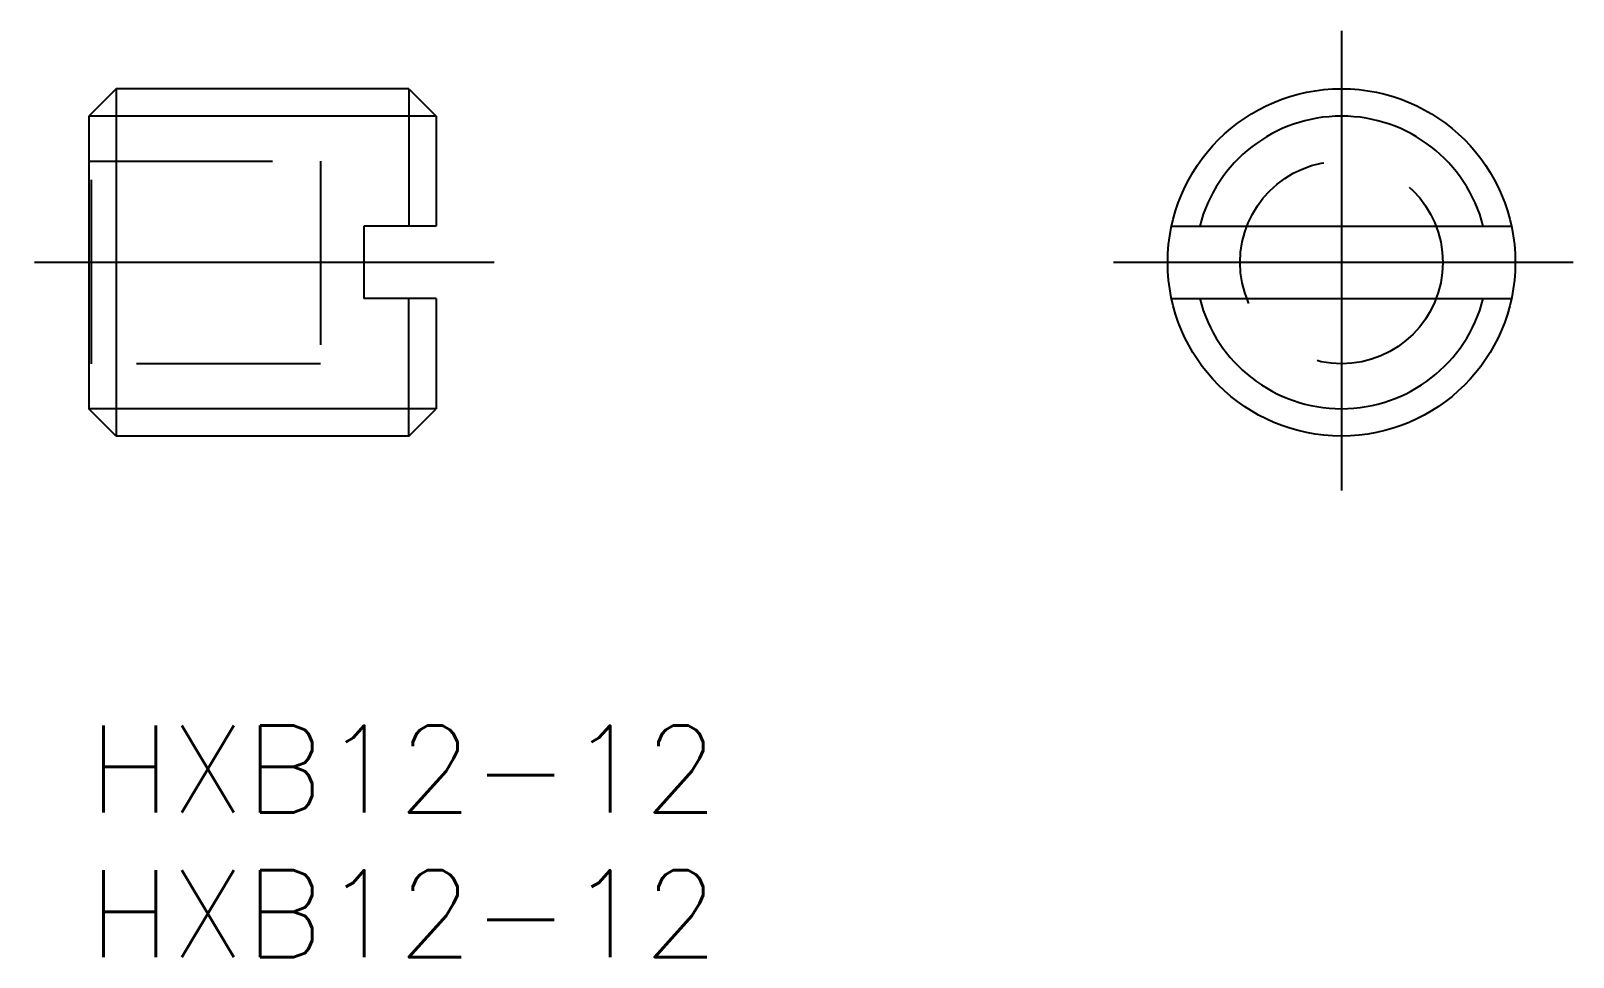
# Model space of a CAD drawing. Extents: x -2 to 51.3, y -8 to 24.
import ezdxf

# ---------------------------------------------------------------- set-up
doc = ezdxf.new("R2010")
doc.units = 0
doc.header["$LTSCALE"] = 0.5
doc.linetypes.add('CENTER', pattern=[50.8, 31.75, -6.35, 6.35, -6.35])
doc.linetypes.add('DASHED', pattern=[19.05, 12.7, -6.35])
for name, color, linetype in [('MSM_CENTER', 1, 'CENTER'), ('MSM_CONTINUOUS', 7, 'CONTINUOUS'), ('MSM_DASHED', 4, 'DASHED'), ('MSM_NARROW', 5, 'CONTINUOUS'), ('MSM_PART_NUMBER', 7, 'CONTINUOUS')]:
    doc.layers.add(name, color=color, linetype=linetype)
doc.styles.get("Standard").update_dxf_attribs({"font": 'txt.shx', "height": 3, "bigfont": 'bigfont.shx'})

# ---------------------------------------------------------------- blocks, each defined once
blk = doc.blocks.new('*U2')
at = {"layer": 'MSM_PART_NUMBER'}
blk.add_text('HXB12-12', height=3, dxfattribs=at).set_placement((0, -3))
blk = doc.blocks.new('*U3')
at = {"layer": 'MSM_PART_NUMBER'}
blk.add_text('HXB12-12', height=3, dxfattribs=at).set_placement((0, -8))

msp = doc.modelspace()

# ---------------------------------------------------------------- linework, layer by layer
at = {"layer": 'MSM_CENTER'}
for p, q in [((43.258, 24), (43.258, 8)), ((14, 16), (-2, 16)), ((51.258, 16), (35.258, 16))]:
    msp.add_line(p, q, dxfattribs=at)
at = {"layer": 'MSM_CONTINUOUS'}
for p, q in [((0.947, 22), (0, 21.053)), ((11.053, 22), (0.947, 22)), ((0.947, 22), (0.947, 10)), ((11.053, 22), (12, 21.053)), ((11.053, 22), (11.053, 17.25)), ((0, 21.053), (0, 10.947)), ((12, 21.053), (12, 17.25)), ((12, 17.25), (9.5, 17.25)), ((9.5, 17.25), (9.5, 14.75)), ((37.389, 17.25), (49.126, 17.25)), ((12, 14.75), (9.5, 14.75)), ((11.053, 10), (11.053, 14.75)), ((12, 14.75), (12, 10.947)), ((37.389, 14.75), (49.126, 14.75)), ((0.947, 10), (0, 10.947)), ((11.053, 10), (12, 10.947)), ((11.053, 10), (0.947, 10))]:
    msp.add_line(p, q, dxfattribs=at)
msp.add_circle((43.258, 16), 6, dxfattribs=at)
at = {"layer": 'MSM_DASHED'}
for p, q in [((0, 19.5), (8, 19.5)), ((0.1, 12.5), (0.1, 19.5)), ((8, 19.5), (8, 12.5)), ((8, 12.5), (0, 12.5))]:
    msp.add_line(p, q, dxfattribs=at)
msp.add_circle((43.258, 16), 3.5, dxfattribs=at)
at = {"layer": 'MSM_NARROW'}
for p, q in [((12, 21.053), (0, 21.053)), ((12, 10.947), (0, 10.947))]:
    msp.add_line(p, q, dxfattribs=at)
for start, end in [(14.3224, 165.6776), (194.3224, 345.6776)]:
    msp.add_arc((43.258, 16), 5.053, start, end, dxfattribs=at)

# ---------------------------------------------------------------- block references
at = {"layer": 'MSM_CONTINUOUS'}
for name in ['*U2', '*U3']:
    msp.add_blockref(name, (0, 0), dxfattribs=at)

doc.saveas('drawing.dxf')
